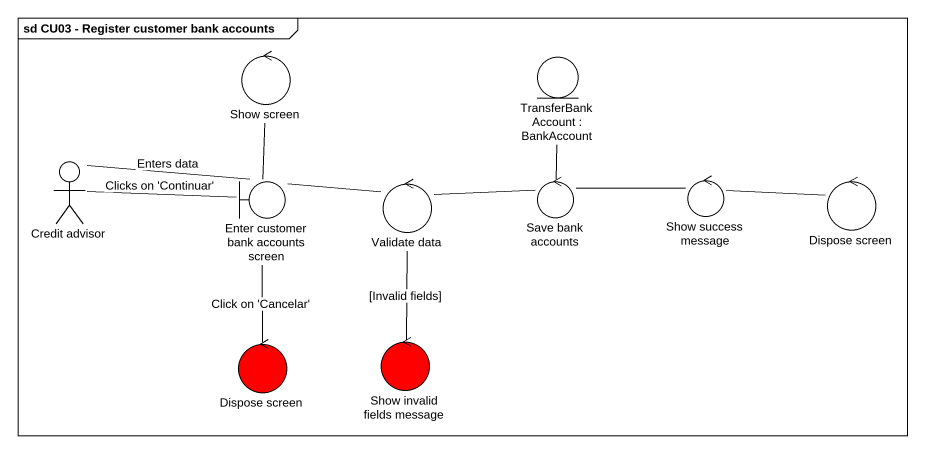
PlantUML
@startuml
mainframe sd CU03 - Register customer bank accounts
control "Show screen" as Show_screen
entity "TransferBankAccount : BankAccount" as TransferBankAccount
actor "Credit advisor" as Credit_advisor
boundary "Enter customer bank accounts screen" as Enter_customer_bank
control "Validate data" as Validate_data
control "Save bank accounts" as Save_bank_accounts
control "Show success message" as Show_success_message
control "Dispose screen" as Dispose_screen
control "Dispose screen" as Dispose_screen_2 #FF0000
control "Show invalid fields message" as Show_invalid_fields_message #FF0000
Credit_advisor -right- Enter_customer_bank : Clicks on 'Continuar'
Credit_advisor -right- Enter_customer_bank : Enters data
Enter_customer_bank -up- Show_screen
Enter_customer_bank -right- Validate_data
Enter_customer_bank -- Dispose_screen_2 : Click on 'Cancelar'
Validate_data -right- Save_bank_accounts
Validate_data -- Show_invalid_fields_message : [Invalid fields]
Save_bank_accounts -up- TransferBankAccount
Save_bank_accounts -right- Show_success_message
Show_success_message -right- Dispose_screen
@enduml
